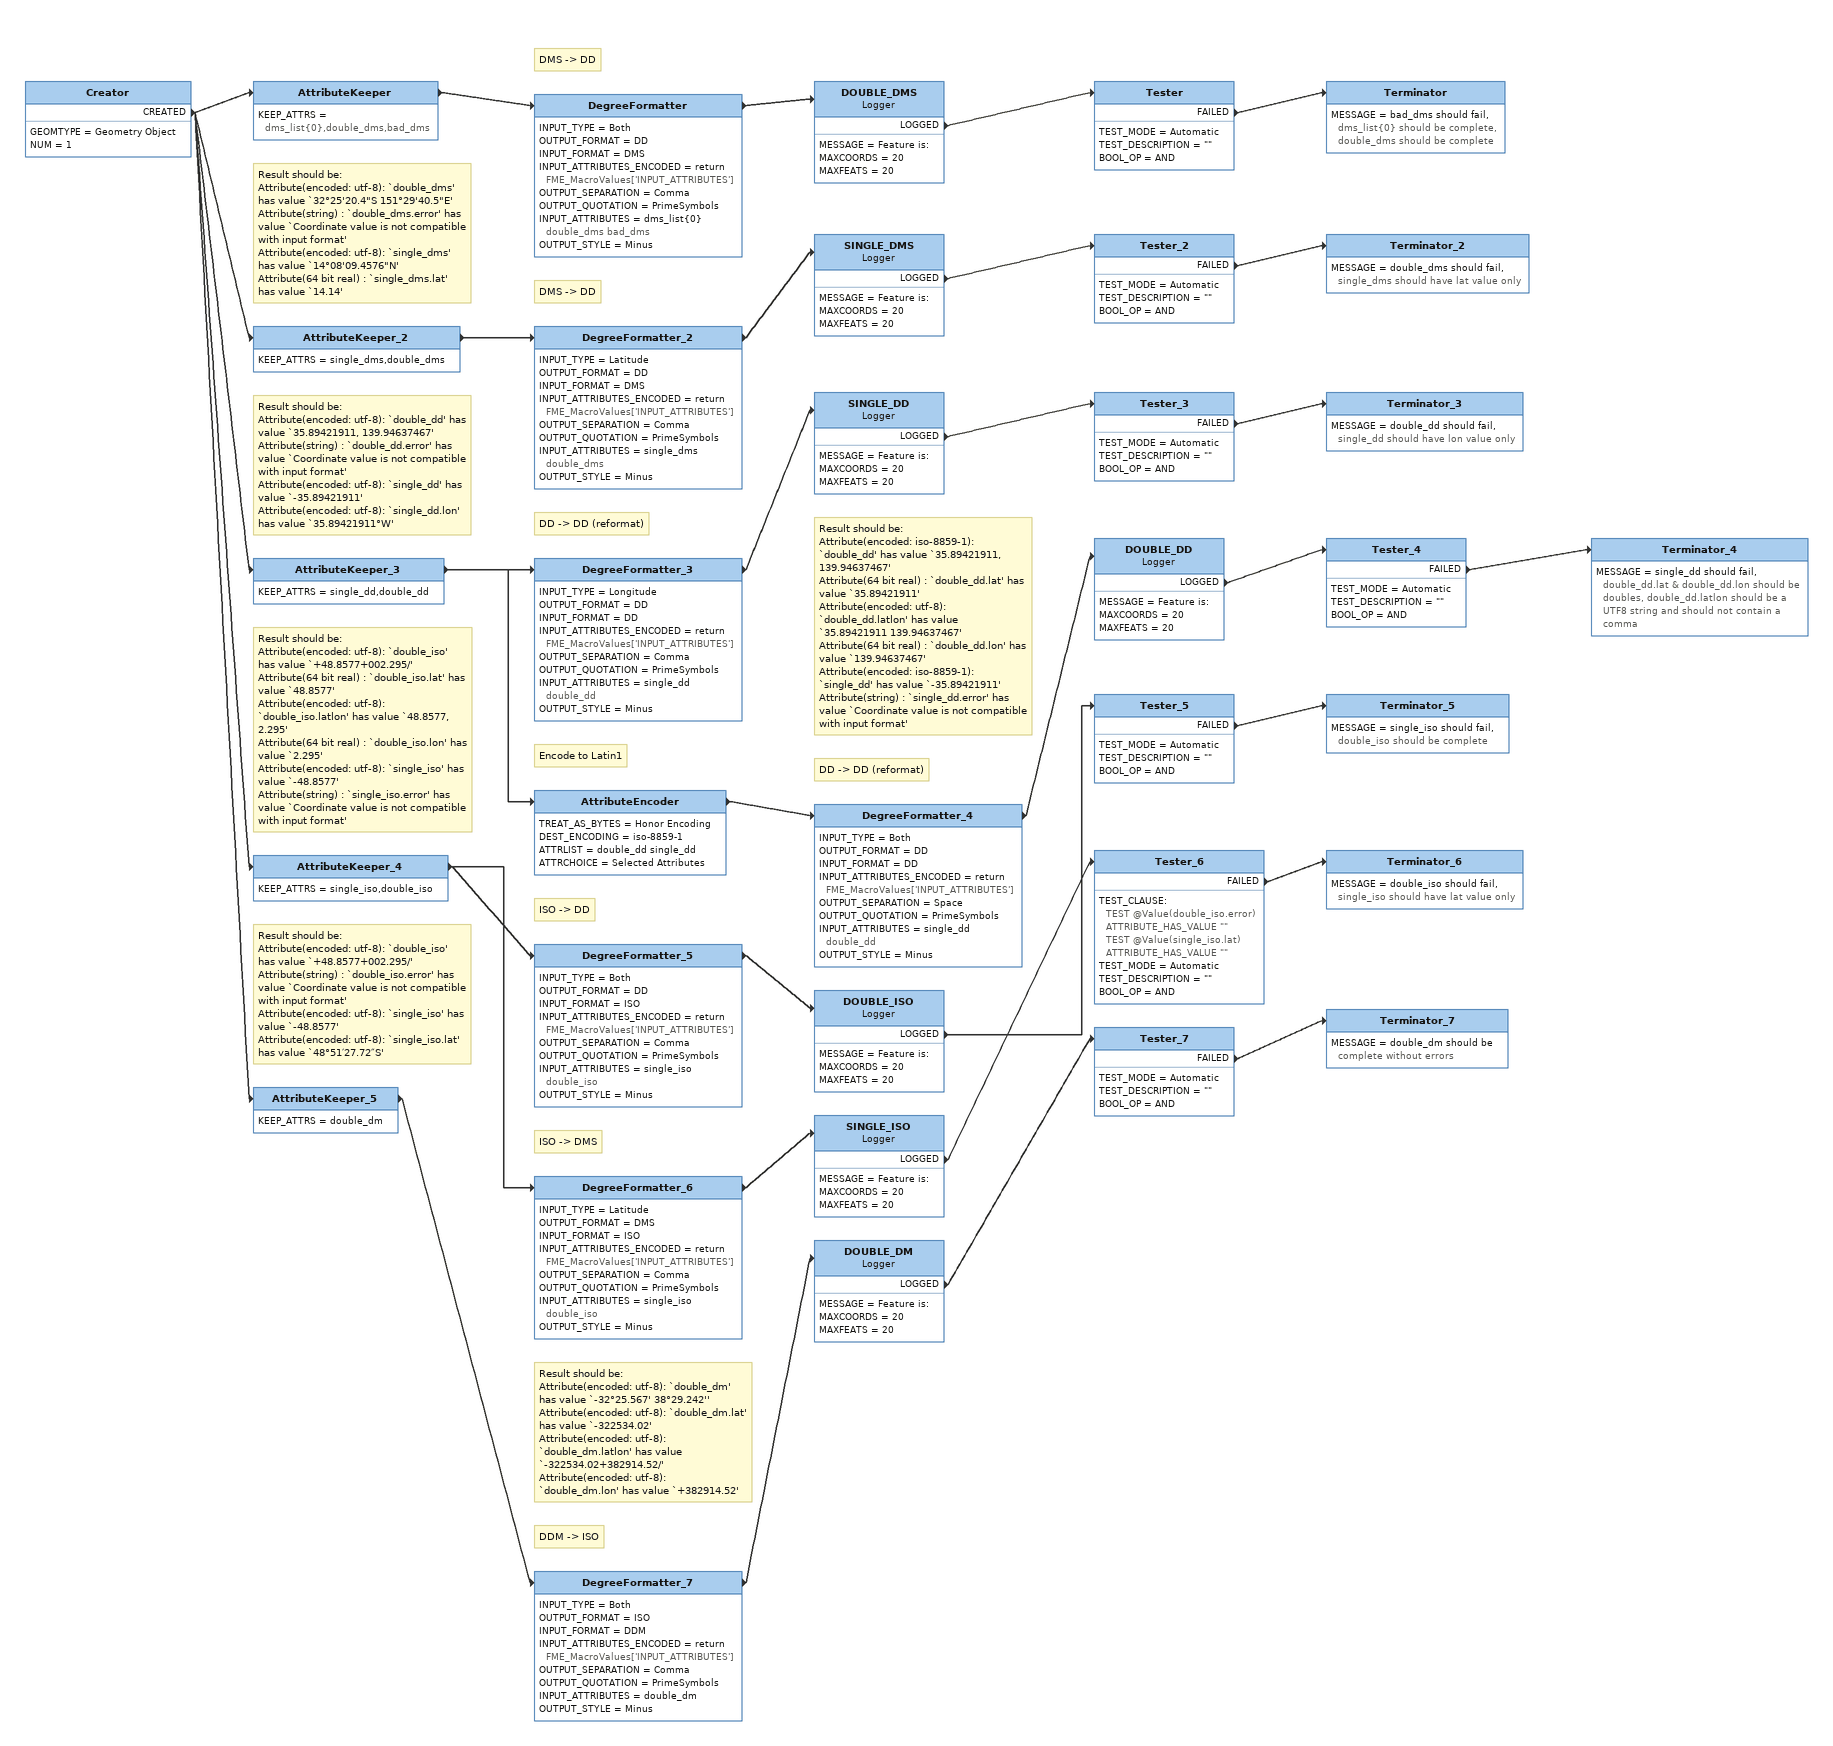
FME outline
Creator
    GEOMTYPE = Geometry Object
    NUM = 1
    CREATED -> AttributeKeeper
    CREATED -> AttributeKeeper_2
    CREATED -> AttributeKeeper_3
    CREATED -> AttributeKeeper_4
    CREATED -> AttributeKeeper_5
AttributeKeeper
    KEEP_ATTRS = dms_list{0},double_dms,bad_dms
    -> DegreeFormatter
Note: DMS -> DD
DegreeFormatter
    INPUT_TYPE = Both
    OUTPUT_FORMAT = DD
    INPUT_FORMAT = DMS
    INPUT_ATTRIBUTES_ENCODED = return FME_MacroValues['INPUT_ATTRIBUTES']
    OUTPUT_SEPARATION = Comma
    OUTPUT_QUOTATION = PrimeSymbols
    INPUT_ATTRIBUTES = dms_list{0} double_dms bad_dms
    OUTPUT_STYLE = Minus
    -> DOUBLE_DMS
DOUBLE_DMS: Logger
    MESSAGE = Feature is:
    MAXCOORDS = 20
    MAXFEATS = 20
    LOGGED -> Tester
Tester
    TEST_MODE = Automatic
    TEST_DESCRIPTION = ""
    BOOL_OP = AND
    FAILED -> Terminator
Terminator
    MESSAGE = bad_dms should fail, dms_list{0} should be complete, double_dms should be complete
AttributeKeeper_2
    KEEP_ATTRS = single_dms,double_dms
    -> DegreeFormatter_2
Note: DMS -> DD
DegreeFormatter_2
    INPUT_TYPE = Latitude
    OUTPUT_FORMAT = DD
    INPUT_FORMAT = DMS
    INPUT_ATTRIBUTES_ENCODED = return FME_MacroValues['INPUT_ATTRIBUTES']
    OUTPUT_SEPARATION = Comma
    OUTPUT_QUOTATION = PrimeSymbols
    INPUT_ATTRIBUTES = single_dms double_dms
    OUTPUT_STYLE = Minus
    -> SINGLE_DMS
Note: Result should be: / Attribute(encoded: utf-8): `double_dms' has value `32°25'20.4"S 151°29'40.5"E' / Attribute(string) : `double_dms.error' has value `Coordinate value is not compatible with input format' / Attribute(encoded: utf-8): `single_dms' has value `14°08'09.4576"N' / Attribute(64 bit real) : `single_dms.lat' has value `14.14'
SINGLE_DMS: Logger
    MESSAGE = Feature is:
    MAXCOORDS = 20
    MAXFEATS = 20
    LOGGED -> Tester_2
Tester_2
    TEST_MODE = Automatic
    TEST_DESCRIPTION = ""
    BOOL_OP = AND
    FAILED -> Terminator_2
Terminator_2
    MESSAGE = double_dms should fail, single_dms should have lat value only
AttributeKeeper_3
    KEEP_ATTRS = single_dd,double_dd
    -> DegreeFormatter_3
    -> AttributeEncoder
Note: DD -> DD (reformat)
DegreeFormatter_3
    INPUT_TYPE = Longitude
    OUTPUT_FORMAT = DD
    INPUT_FORMAT = DD
    INPUT_ATTRIBUTES_ENCODED = return FME_MacroValues['INPUT_ATTRIBUTES']
    OUTPUT_SEPARATION = Comma
    OUTPUT_QUOTATION = PrimeSymbols
    INPUT_ATTRIBUTES = single_dd double_dd
    OUTPUT_STYLE = Minus
    -> SINGLE_DD
Note: Result should be: / Attribute(encoded: utf-8): `double_dd' has value `35.89421911, 139.94637467' / Attribute(string) : `double_dd.error' has value `Coordinate value is not compatible with input format' / Attribute(encoded: utf-8): `single_dd' has value `-35.89421911' / Attribute(encoded: utf-8): `single_dd.lon' has value `35.89421911°W'
SINGLE_DD: Logger
    MESSAGE = Feature is:
    MAXCOORDS = 20
    MAXFEATS = 20
    LOGGED -> Tester_3
Tester_3
    TEST_MODE = Automatic
    TEST_DESCRIPTION = ""
    BOOL_OP = AND
    FAILED -> Terminator_3
Terminator_3
    MESSAGE = double_dd should fail, single_dd should have lon value only
Note: Encode to Latin1
AttributeEncoder
    TREAT_AS_BYTES = Honor Encoding
    DEST_ENCODING = iso-8859-1
    ATTRLIST = double_dd single_dd
    ATTRCHOICE = Selected Attributes
    -> DegreeFormatter_4
Note: DD -> DD (reformat)
DegreeFormatter_4
    INPUT_TYPE = Both
    OUTPUT_FORMAT = DD
    INPUT_FORMAT = DD
    INPUT_ATTRIBUTES_ENCODED = return FME_MacroValues['INPUT_ATTRIBUTES']
    OUTPUT_SEPARATION = Space
    OUTPUT_QUOTATION = PrimeSymbols
    INPUT_ATTRIBUTES = single_dd double_dd
    OUTPUT_STYLE = Minus
    -> DOUBLE_DD
Note: Result should be: / Attribute(encoded: iso-8859-1): `double_dd' has value `35.89421911, 139.94637467' / Attribute(64 bit real) : `double_dd.lat' has value `35.89421911' / Attribute(encoded: utf-8): `double_dd.latlon' has value `35.89421911 139.94637467' / Attribute(64 bit real) : `double_dd.lon' has value `139.94637467' / Attribute(encoded: iso-8859-1): `single_dd' has value `-35.89421911' / Attribute(string) : `single_dd.error' has value `Coordinate value is not compatible with input format'
DOUBLE_DD: Logger
    MESSAGE = Feature is:
    MAXCOORDS = 20
    MAXFEATS = 20
    LOGGED -> Tester_4
Tester_4
    TEST_MODE = Automatic
    TEST_DESCRIPTION = ""
    BOOL_OP = AND
    FAILED -> Terminator_4
Terminator_4
    MESSAGE = single_dd should fail, double_dd.lat & double_dd.lon should be doubles, double_dd.latlon should be a UTF8 string and should not contain a comma
AttributeKeeper_4
    KEEP_ATTRS = single_iso,double_iso
    -> DegreeFormatter_5
    -> DegreeFormatter_6
Note: ISO -> DD
DegreeFormatter_5
    INPUT_TYPE = Both
    OUTPUT_FORMAT = DD
    INPUT_FORMAT = ISO
    INPUT_ATTRIBUTES_ENCODED = return FME_MacroValues['INPUT_ATTRIBUTES']
    OUTPUT_SEPARATION = Comma
    OUTPUT_QUOTATION = PrimeSymbols
    INPUT_ATTRIBUTES = single_iso double_iso
    OUTPUT_STYLE = Minus
    -> DOUBLE_ISO
Note: Result should be: / Attribute(encoded: utf-8): `double_iso' has value `+48.8577+002.295/' / Attribute(64 bit real) : `double_iso.lat' has value `48.8577' / Attribute(encoded: utf-8): `double_iso.latlon' has value `48.8577, 2.295' / Attribute(64 bit real) : `double_iso.lon' has value `2.295' / Attribute(encoded: utf-8): `single_iso' has value `-48.8577' / Attribute(string) : `single_iso.error' has value `Coordinate value is not compatible with input format'
DOUBLE_ISO: Logger
    MESSAGE = Feature is:
    MAXCOORDS = 20
    MAXFEATS = 20
    LOGGED -> Tester_5
Tester_5
    TEST_MODE = Automatic
    TEST_DESCRIPTION = ""
    BOOL_OP = AND
    FAILED -> Terminator_5
Terminator_5
    MESSAGE = single_iso should fail, double_iso should be complete
Note: ISO -> DMS
DegreeFormatter_6
    INPUT_TYPE = Latitude
    OUTPUT_FORMAT = DMS
    INPUT_FORMAT = ISO
    INPUT_ATTRIBUTES_ENCODED = return FME_MacroValues['INPUT_ATTRIBUTES']
    OUTPUT_SEPARATION = Comma
    OUTPUT_QUOTATION = PrimeSymbols
    INPUT_ATTRIBUTES = single_iso double_iso
    OUTPUT_STYLE = Minus
    -> SINGLE_ISO
Note: Result should be: / Attribute(encoded: utf-8): `double_iso' has value `+48.8577+002.295/' / Attribute(string) : `double_iso.error' has value `Coordinate value is not compatible with input format' / Attribute(encoded: utf-8): `single_iso' has value `-48.8577' / Attribute(encoded: utf-8): `single_iso.lat' has value `48°51′27.72″S'
SINGLE_ISO: Logger
    MESSAGE = Feature is:
    MAXCOORDS = 20
    MAXFEATS = 20
    LOGGED -> Tester_6
Tester_6
    TEST_CLAUSE:
      TEST @Value(double_iso.error) ATTRIBUTE_HAS_VALUE ""
      TEST @Value(single_iso.lat) ATTRIBUTE_HAS_VALUE ""
    TEST_MODE = Automatic
    TEST_DESCRIPTION = ""
    BOOL_OP = AND
    FAILED -> Terminator_6
Terminator_6
    MESSAGE = double_iso should fail, single_iso should have lat value only
AttributeKeeper_5
    KEEP_ATTRS = double_dm
    -> DegreeFormatter_7
Note: DDM -> ISO
DegreeFormatter_7
    INPUT_TYPE = Both
    OUTPUT_FORMAT = ISO
    INPUT_FORMAT = DDM
    INPUT_ATTRIBUTES_ENCODED = return FME_MacroValues['INPUT_ATTRIBUTES']
    OUTPUT_SEPARATION = Comma
    OUTPUT_QUOTATION = PrimeSymbols
    INPUT_ATTRIBUTES = double_dm
    OUTPUT_STYLE = Minus
    -> DOUBLE_DM
Note: Result should be: / Attribute(encoded: utf-8): `double_dm' has value `-32°25.567' 38°29.242'' / Attribute(encoded: utf-8): `double_dm.lat' has value `-322534.02' / Attribute(encoded: utf-8): `double_dm.latlon' has value `-322534.02+382914.52/' / Attribute(encoded: utf-8): `double_dm.lon' has value `+382914.52'
DOUBLE_DM: Logger
    MESSAGE = Feature is:
    MAXCOORDS = 20
    MAXFEATS = 20
    LOGGED -> Tester_7
Tester_7
    TEST_MODE = Automatic
    TEST_DESCRIPTION = ""
    BOOL_OP = AND
    FAILED -> Terminator_7
Terminator_7
    MESSAGE = double_dm should be complete without errors
